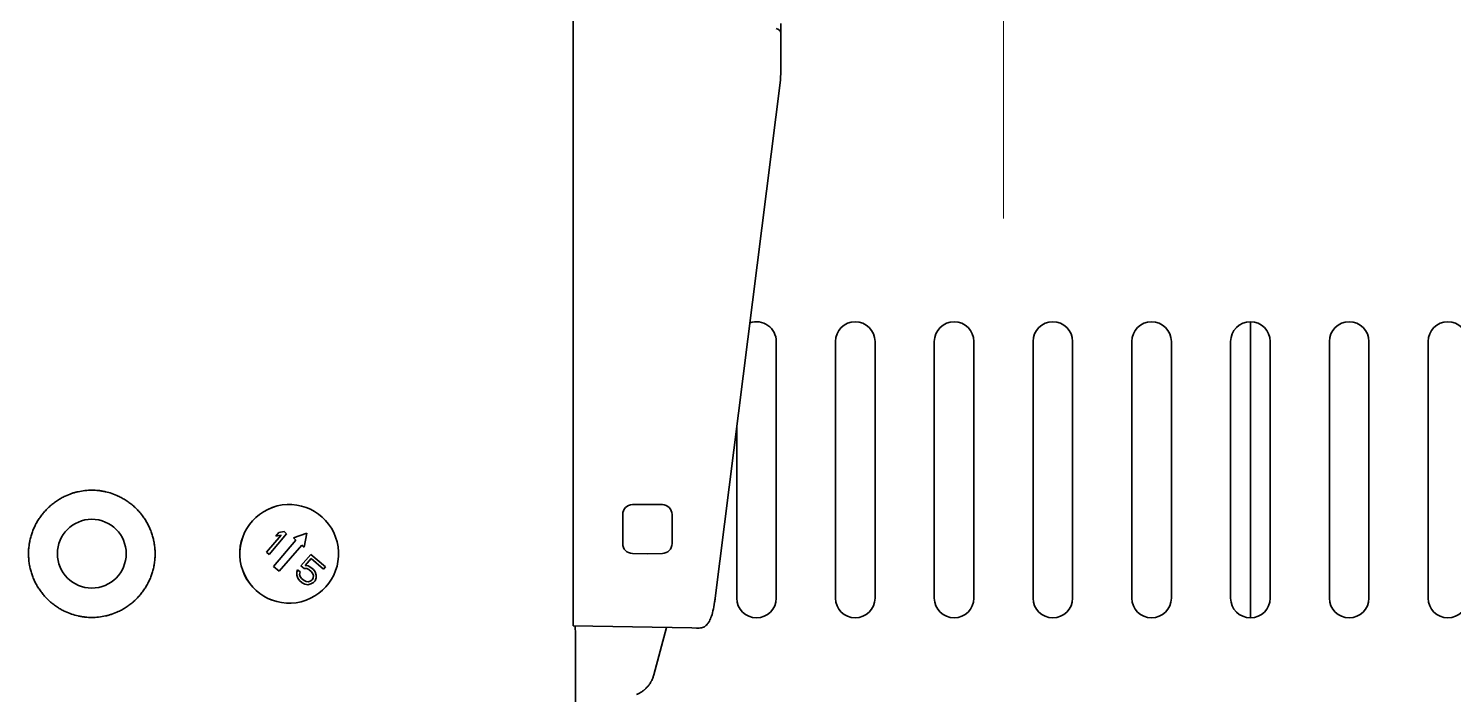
# Model space of a CAD drawing. Extents: x 6336 to 10269, y -393 to 3204.
# Drawn here: x 8605.7 to 8894.2, y 2680.2 to 2815.2 of the extents above; entities that cross this region are included whole.
import ezdxf

# ---------------------------------------------------------------- set-up
doc = ezdxf.new("R2010")
doc.units = 0
doc.header["$LTSCALE"] = 5
doc.layers.get('0').update_dxf_attribs({"linetype": 'CONTINUOUS', "lineweight": 0})
doc.layers.add('1', color=7, linetype='CONTINUOUS', true_color=0xffffff)

msp = doc.modelspace()

# ---------------------------------------------------------------- linework, layer by layer
at = {"color": 6}
msp.add_line((8803.07, 2876.63), (8803.07, 2776.63), dxfattribs=at)
at = {"layer": '1', "color": 7, "linetype": 'Continuous', "lineweight": 35}
for p, q in [((8715.97, 2989.06), (8715.97, 2729.44)), ((8757.97, 2816.18), (8757.97, 2814.17)), ((8757.97, 2814.17), (8757.97, 2805.85)), ((8744.7, 2699.72), (8757.9, 2804.69)), ((8853.07, 2755.73), (8853.07, 2695.73)), ((8757.07, 2699.73), (8757.07, 2751.73)), ((8769.07, 2751.73), (8769.07, 2699.73)), ((8777.07, 2699.73), (8777.07, 2751.73)), ((8789.07, 2751.73), (8789.07, 2699.73)), ((8797.07, 2699.73), (8797.07, 2751.73)), ((8809.07, 2699.73), (8809.07, 2751.73)), ((8817.07, 2751.73), (8817.07, 2699.73)), ((8829.07, 2699.73), (8829.07, 2751.73)), ((8837.07, 2751.73), (8837.07, 2699.73)), ((8849.07, 2699.73), (8849.07, 2751.73)), ((8857.07, 2751.73), (8857.07, 2699.73)), ((8869.07, 2699.73), (8869.07, 2751.73)), ((8877.07, 2751.73), (8877.07, 2699.73)), ((8889.07, 2699.73), (8889.07, 2751.73)), ((8749.07, 2734.5), (8749.07, 2699.73)), ((8715.97, 2726.51), (8715.97, 2729.44)), ((8715.97, 2726.51), (8715.97, 2724.25)), ((8715.97, 2721.32), (8715.97, 2724.25)), ((8715.97, 2721.32), (8715.97, 2706.24)), ((8656.01, 2718.4), (8656.01, 2718.4)), ((8727.94, 2718.67), (8730.97, 2718.73)), ((8730.97, 2718.73), (8734.01, 2718.67)), ((8725.97, 2716.67), (8725.97, 2710.78)), ((8735.97, 2716.67), (8735.97, 2710.78)), ((8653.83, 2709.01), (8656.8, 2712.49)), ((8656.8, 2712.49), (8653.84, 2709.02)), ((8654.36, 2708.57), (8657.93, 2712.75)), ((8655.74, 2712.31), (8656.35, 2713.02)), ((8656.35, 2713.02), (8655.74, 2712.31)), ((8656.8, 2712.49), (8655.74, 2712.31)), ((8657.41, 2713.2), (8656.35, 2713.02)), ((8656.35, 2713.02), (8656.35, 2713.02)), ((8656.8, 2712.49), (8656.8, 2712.49)), ((8656.8, 2712.49), (8656.8, 2712.49)), ((8657.93, 2712.75), (8657.41, 2713.2)), ((8659.29, 2711.92), (8662.01, 2712.88)), ((8661.48, 2710.05), (8662.01, 2712.89)), ((8662.01, 2712.88), (8662.01, 2712.89)), ((8662.01, 2712.88), (8662.01, 2712.89)), ((8659.8, 2711.49), (8655.25, 2706.16)), ((8655.25, 2706.16), (8659.79, 2711.49)), ((8655.74, 2712.31), (8655.74, 2712.31)), ((8656.43, 2705.16), (8660.98, 2710.48)), ((8659.29, 2711.92), (8659.29, 2711.92)), ((8659.79, 2711.49), (8659.29, 2711.92)), ((8659.29, 2711.92), (8659.8, 2711.49)), ((8659.79, 2711.49), (8659.8, 2711.49)), ((8661.48, 2710.05), (8660.97, 2710.48)), ((8660.98, 2710.48), (8661.48, 2710.05)), ((8661.48, 2710.05), (8661.48, 2710.05)), ((8653.83, 2709.01), (8653.84, 2709.02)), ((8654.36, 2708.57), (8653.83, 2709.01)), ((8653.84, 2709.02), (8654.36, 2708.57)), ((8654.36, 2708.57), (8654.36, 2708.57)), ((8660.83, 2706.27), (8662.81, 2708.59)), ((8662.81, 2708.59), (8660.83, 2706.27)), ((8661.65, 2706.35), (8662.87, 2707.77)), ((8662.81, 2708.59), (8662.81, 2708.59)), ((8665.77, 2706.06), (8662.81, 2708.59)), ((8665.39, 2705.61), (8662.86, 2707.77)), ((8662.87, 2707.77), (8665.39, 2705.61)), ((8730.97, 2708.73), (8727.94, 2708.78)), ((8734.01, 2708.78), (8730.97, 2708.73)), ((8656.43, 2705.16), (8655.25, 2706.16)), ((8655.25, 2706.16), (8656.43, 2705.16)), ((8655.25, 2706.16), (8655.25, 2706.16)), ((8656.43, 2705.16), (8656.43, 2705.16)), ((8659.98, 2704.39), (8660.02, 2704.97)), ((8660.02, 2704.97), (8659.98, 2704.39)), ((8660.18, 2703.75), (8659.98, 2704.39)), ((8659.98, 2704.39), (8660.19, 2703.75)), ((8659.98, 2704.39), (8659.98, 2704.39)), ((8660.02, 2704.97), (8660.15, 2705.47)), ((8660.15, 2705.47), (8660.02, 2704.97)), ((8660.02, 2704.97), (8660.02, 2704.97)), ((8660.15, 2705.47), (8660.15, 2705.47)), ((8660.67, 2705.03), (8660.15, 2705.47)), ((8660.54, 2703.29), (8660.18, 2703.75)), ((8660.18, 2703.75), (8660.19, 2703.75)), ((8660.19, 2703.75), (8660.55, 2703.29)), ((8660.54, 2704.52), (8660.67, 2705.03)), ((8660.65, 2704.12), (8660.54, 2704.52)), ((8660.93, 2703.73), (8660.65, 2704.12)), ((8660.83, 2706.27), (8660.83, 2706.27)), ((8661.44, 2705.75), (8660.83, 2706.27)), ((8660.83, 2706.27), (8661.44, 2705.75)), ((8661.45, 2703.29), (8660.93, 2703.73)), ((8661.44, 2705.75), (8661.44, 2705.75)), ((8662.02, 2705.72), (8661.44, 2705.75)), ((8661.44, 2705.75), (8662.02, 2705.72)), ((8662.31, 2706.24), (8661.65, 2706.35)), ((8662.02, 2705.72), (8662.02, 2705.72)), ((8662.44, 2705.51), (8662.02, 2705.72)), ((8662.02, 2705.72), (8662.45, 2705.51)), ((8662.83, 2705.96), (8662.31, 2706.24)), ((8662.44, 2705.51), (8662.45, 2705.51)), ((8662.97, 2705.07), (8662.44, 2705.51)), ((8662.45, 2705.51), (8662.97, 2705.07)), ((8663.35, 2705.51), (8662.83, 2705.96)), ((8662.97, 2705.07), (8662.97, 2705.07)), ((8663.24, 2704.68), (8662.97, 2705.07)), ((8662.97, 2705.07), (8663.24, 2704.68)), ((8663.15, 2703.52), (8663.29, 2703.86)), ((8663.3, 2703.86), (8663.16, 2703.52)), ((8663.24, 2704.68), (8663.24, 2704.68)), ((8663.35, 2704.28), (8663.24, 2704.68)), ((8663.24, 2704.68), (8663.35, 2704.28)), ((8663.29, 2703.86), (8663.35, 2704.28)), ((8663.29, 2703.86), (8663.3, 2703.86)), ((8663.35, 2704.28), (8663.3, 2703.86)), ((8663.71, 2705.05), (8663.35, 2705.51)), ((8663.35, 2704.28), (8663.35, 2704.28)), ((8663.67, 2703.24), (8663.87, 2703.83)), ((8663.92, 2704.41), (8663.71, 2705.05)), ((8663.87, 2703.83), (8663.92, 2704.41)), ((8665.39, 2705.61), (8665.77, 2706.06)), ((8665.39, 2705.61), (8665.39, 2705.61)), ((8715.97, 2703.29), (8715.97, 2706.24)), ((8661.07, 2702.84), (8660.54, 2703.29)), ((8660.54, 2703.29), (8660.55, 2703.29)), ((8660.55, 2703.29), (8661.07, 2702.84)), ((8661.58, 2702.56), (8661.07, 2702.84)), ((8661.07, 2702.84), (8661.07, 2702.84)), ((8661.07, 2702.84), (8661.58, 2702.56)), ((8661.87, 2703.08), (8661.45, 2703.29)), ((8661.58, 2702.56), (8661.58, 2702.56)), ((8662.24, 2702.45), (8661.58, 2702.56)), ((8661.58, 2702.56), (8662.25, 2702.45)), ((8662.29, 2703.03), (8661.87, 2703.08)), ((8662.81, 2702.59), (8662.24, 2702.45)), ((8662.24, 2702.45), (8662.25, 2702.45)), ((8662.69, 2703.15), (8662.29, 2703.03)), ((8662.29, 2703.03), (8662.29, 2703.03)), ((8662.69, 2703.15), (8663, 2703.34)), ((8663, 2703.34), (8662.69, 2703.15)), ((8662.69, 2703.15), (8662.69, 2703.15)), ((8662.81, 2702.59), (8663.36, 2702.88)), ((8662.81, 2702.59), (8662.81, 2702.59)), ((8662.81, 2702.59), (8662.81, 2702.59)), ((8663, 2703.34), (8663.15, 2703.52)), ((8663.16, 2703.52), (8663, 2703.34)), ((8663, 2703.34), (8663, 2703.34)), ((8663.15, 2703.52), (8663.16, 2703.52)), ((8663.36, 2702.88), (8663.67, 2703.24)), ((8715.97, 2703.29), (8715.97, 2701.52)), ((8715.97, 2698.56), (8715.97, 2701.52)), ((8660.86, 2699), (8660.86, 2699)), ((8715.97, 2698.56), (8715.97, 2695.61)), ((8715.97, 2694.11), (8715.97, 2695.61)), ((8739.98, 2693.69), (8715.97, 2694.11)), ((8734.85, 2693.78), (8732.27, 2684.17)), ((8740.95, 2693.67), (8739.98, 2693.69)), ((8741.48, 2693.66), (8740.95, 2693.67))]:
    msp.add_line(p, q, dxfattribs=at)
msp.add_circle((8618.47, 2708.73), 6.97, dxfattribs=at)
for centre, radius, start, end in [((8756.97, 2814.17), 1, 0, 85), ((8753.07, 2751.73), 4, 0, 109.8675), ((8773.07, 2751.73), 4, 0, 180), ((8793.07, 2751.73), 4, 0, 180), ((8813.07, 2751.73), 4, 0, 180), ((8833.07, 2751.73), 4, 0, 180), ((8853.07, 2751.73), 4, 0, 180), ((8873.07, 2751.73), 4, 0, 180), ((8893.07, 2751.73), 4, 0, 180), ((8727.97, 2716.67), 2, 91, 180), ((8733.97, 2716.67), 2, 0, 89), ((8727.97, 2710.78), 2, 180, 269), ((8733.97, 2710.78), 2, 271, 0), ((8753.07, 2699.73), 4, 180, 0), ((8773.07, 2699.73), 4, 180, 0), ((8793.07, 2699.73), 4, 180, 0), ((8813.07, 2699.73), 4, 180, 0), ((8833.07, 2699.73), 4, 180, 0), ((8853.07, 2699.73), 4, 180, 0), ((8873.07, 2699.73), 4, 180, 0), ((8893.07, 2699.73), 4, 180, 0)]:
    msp.add_arc(centre, radius, start, end, dxfattribs=at)
msp.add_ellipse((8658.43, 2708.7), major_axis=(2.43, -9.7), ratio=0.999838, start_param=3.141683, end_param=6.283177, dxfattribs=at)
msp.add_ellipse((8658.44, 2708.7), major_axis=(-2.43, 9.7), ratio=0.999838, dxfattribs=at)
for points, degree in [([(8757.9, 2804.64), (8757.97, 2805.86)], 1), ([(8716.38, 2694.11), (8716.4, 2685.96), (8716.42, 2677.65)], 2)]:
    msp.add_open_spline(points, degree=degree, dxfattribs=at)
for points, knots in [([(8623.84, 2720.41), (8623.42, 2720.6), (8622.56, 2720.95), (8621.67, 2721.2), (8621.16, 2721.31), (8621.11, 2721.32), (8620.99, 2721.34), (8620.82, 2721.38), (8620.65, 2721.41), (8620.31, 2721.46), (8620.08, 2721.5), (8619.4, 2721.57), (8618.94, 2721.6), (8618.01, 2721.6), (8617.09, 2721.55), (8616.18, 2721.4), (8615.67, 2721.28), (8615.61, 2721.27), (8615.5, 2721.24), (8615.33, 2721.2), (8614.94, 2721.1), (8614.61, 2721), (8613.96, 2720.77), (8613.53, 2720.6), (8613.11, 2720.41)], [0, 0, 0, 0, 0.125, 0.25, 0.25, 0.265625, 0.265625, 0.28125, 0.3125, 0.3125, 0.375, 0.375, 0.5, 0.5, 0.625, 0.75, 0.75, 0.765625, 0.765625, 0.78125, 0.8125, 0.875, 0.875, 1, 1, 1, 1]), ([(8613.11, 2720.41), (8612.83, 2720.28), (8612.56, 2720.14), (8612.03, 2719.84), (8611.5, 2719.53), (8610.76, 2719), (8610.28, 2718.61), (8610, 2718.36), (8609.94, 2718.31), (8609.83, 2718.21), (8609.77, 2718.16), (8609.6, 2718), (8609.49, 2717.89), (8609.17, 2717.56), (8608.76, 2717.11), (8608.19, 2716.4), (8607.67, 2715.65), (8607.36, 2715.13), (8607.18, 2714.79), (8607.14, 2714.72), (8607.07, 2714.58), (8606.97, 2714.38), (8606.87, 2714.17), (8606.68, 2713.75), (8606.45, 2713.19), (8606.16, 2712.32), (8606.01, 2711.73), (8605.91, 2711.29), (8605.87, 2711.06), (8605.83, 2710.84), (8605.81, 2710.68), (8605.8, 2710.61), (8605.74, 2710.23), (8605.71, 2709.92), (8605.66, 2709.31), (8605.64, 2708.71), (8605.68, 2707.8), (8605.74, 2707.19), (8605.8, 2706.74), (8605.83, 2706.59), (8605.87, 2706.36), (8605.88, 2706.28), (8605.91, 2706.13), (8605.99, 2705.76), (8606.08, 2705.39), (8606.25, 2704.8), (8606.44, 2704.22), (8606.79, 2703.38), (8607.06, 2702.83), (8607.24, 2702.5), (8607.28, 2702.43), (8607.35, 2702.3), (8607.39, 2702.23), (8607.51, 2702.03), (8607.59, 2701.9), (8607.84, 2701.51), (8608.18, 2701.01), (8608.75, 2700.3), (8609.37, 2699.63), (8609.81, 2699.21), (8610.1, 2698.95), (8610.16, 2698.9), (8610.27, 2698.8), (8610.45, 2698.66), (8610.63, 2698.51), (8611, 2698.24), (8611.5, 2697.88), (8612.28, 2697.41), (8612.82, 2697.13), (8613.1, 2697)], [0, 0, 0, 0, 0.03125, 0.03125, 0.0625, 0.09375, 0.125, 0.125, 0.132813, 0.132813, 0.140625, 0.140625, 0.15625, 0.15625, 0.1875, 0.21875, 0.25, 0.28125, 0.28125, 0.289063, 0.289063, 0.296875, 0.3125, 0.3125, 0.34375, 0.375, 0.40625, 0.40625, 0.421875, 0.429688, 0.429688, 0.4375, 0.4375, 0.46875, 0.46875, 0.5, 0.53125, 0.5625, 0.5625, 0.578125, 0.578125, 0.585938, 0.585938, 0.59375, 0.625, 0.625, 0.65625, 0.6875, 0.71875, 0.71875, 0.726563, 0.726563, 0.734375, 0.734375, 0.75, 0.75, 0.78125, 0.8125, 0.84375, 0.875, 0.875, 0.882813, 0.882813, 0.890625, 0.90625, 0.90625, 0.9375, 0.96875, 1, 1, 1, 1]), ([(8623.84, 2697), (8624.12, 2697.13), (8624.39, 2697.27), (8624.93, 2697.57), (8625.45, 2697.88), (8626.19, 2698.41), (8626.67, 2698.79), (8626.95, 2699.05), (8627.01, 2699.1), (8627.13, 2699.2), (8627.18, 2699.25), (8627.35, 2699.41), (8627.46, 2699.52), (8627.78, 2699.85), (8628.19, 2700.29), (8628.76, 2701.01), (8629.28, 2701.76), (8629.59, 2702.28), (8629.77, 2702.62), (8629.81, 2702.69), (8629.88, 2702.83), (8629.98, 2703.03), (8630.08, 2703.24), (8630.27, 2703.66), (8630.5, 2704.22), (8630.79, 2705.08), (8630.94, 2705.67), (8631.03, 2706.12), (8631.08, 2706.35), (8631.12, 2706.57), (8631.14, 2706.73), (8631.15, 2706.8), (8631.21, 2707.18), (8631.24, 2707.49), (8631.28, 2708.09), (8631.3, 2708.7), (8631.27, 2709.61), (8631.21, 2710.22), (8631.14, 2710.67), (8631.12, 2710.82), (8631.08, 2711.05), (8631.06, 2711.13), (8631.03, 2711.28), (8630.95, 2711.65), (8630.86, 2712.02), (8630.69, 2712.61), (8630.5, 2713.19), (8630.15, 2714.03), (8629.88, 2714.58), (8629.66, 2714.98), (8629.59, 2715.11), (8629.43, 2715.38), (8629.35, 2715.51), (8629.11, 2715.9), (8628.76, 2716.4), (8628.19, 2717.11), (8627.58, 2717.78), (8627.13, 2718.2), (8626.79, 2718.51), (8626.67, 2718.61), (8626.43, 2718.8), (8626.31, 2718.89), (8625.94, 2719.17), (8625.44, 2719.52), (8624.66, 2720), (8624.11, 2720.28), (8623.84, 2720.41)], [0, 0, 0, 0, 0.03125, 0.03125, 0.0625, 0.09375, 0.125, 0.125, 0.132812, 0.132812, 0.140625, 0.140625, 0.15625, 0.15625, 0.1875, 0.21875, 0.25, 0.28125, 0.28125, 0.289062, 0.289062, 0.296875, 0.3125, 0.3125, 0.34375, 0.375, 0.40625, 0.40625, 0.421875, 0.429687, 0.429687, 0.4375, 0.4375, 0.46875, 0.46875, 0.5, 0.53125, 0.5625, 0.5625, 0.578125, 0.578125, 0.585937, 0.585937, 0.59375, 0.625, 0.625, 0.65625, 0.6875, 0.71875, 0.71875, 0.734375, 0.734375, 0.75, 0.75, 0.78125, 0.8125, 0.84375, 0.875, 0.875, 0.890625, 0.890625, 0.90625, 0.90625, 0.9375, 0.96875, 1, 1, 1, 1]), ([(8741.48, 2693.66), (8741.8, 2693.68), (8742.36, 2693.79), (8743.01, 2694.29), (8743.47, 2694.92), (8743.88, 2695.81), (8744.27, 2697.11), (8744.53, 2698.5), (8744.66, 2699.44), (8744.7, 2699.72)], [0, 0, 0, 0, 0.112809, 0.221177, 0.342381, 0.507281, 0.705354, 0.912323, 1, 1, 1, 1]), ([(8613.1, 2697), (8613.52, 2696.8), (8614.38, 2696.46), (8615.27, 2696.21), (8615.78, 2696.1), (8615.84, 2696.08), (8615.95, 2696.06), (8616.12, 2696.03), (8616.29, 2696), (8616.63, 2695.94), (8616.86, 2695.91), (8617.55, 2695.83), (8618.01, 2695.81), (8618.94, 2695.81), (8619.86, 2695.86), (8620.77, 2696.01), (8621.28, 2696.12), (8621.34, 2696.13), (8621.45, 2696.16), (8621.62, 2696.2), (8622.01, 2696.31), (8622.34, 2696.41), (8622.99, 2696.63), (8623.42, 2696.8), (8623.84, 2697)], [0, 0, 0, 0, 0.125, 0.25, 0.25, 0.265625, 0.265625, 0.28125, 0.3125, 0.3125, 0.375, 0.375, 0.5, 0.5, 0.625, 0.75, 0.75, 0.765625, 0.765625, 0.78125, 0.8125, 0.875, 0.875, 1, 1, 1, 1]), ([(8728.78, 2680.19), (8729, 2680.28), (8729.2, 2680.38), (8729.6, 2680.6), (8729.79, 2680.72), (8730.07, 2680.92), (8730.16, 2680.99), (8730.29, 2681.1), (8730.34, 2681.13), (8730.42, 2681.21), (8730.47, 2681.25), (8730.68, 2681.44), (8730.84, 2681.6), (8731.14, 2681.95), (8731.28, 2682.12), (8731.47, 2682.41), (8731.54, 2682.5), (8731.63, 2682.65), (8731.66, 2682.7), (8731.71, 2682.8), (8731.74, 2682.85), (8731.88, 2683.1), (8732.07, 2683.52), (8732.21, 2683.95), (8732.27, 2684.17)], [0, 0, 0, 0, 0.125, 0.125, 0.25, 0.25, 0.3125, 0.3125, 0.34375, 0.34375, 0.375, 0.375, 0.5, 0.5, 0.625, 0.625, 0.6875, 0.6875, 0.71875, 0.71875, 0.75, 0.75, 0.875, 1, 1, 1, 1])]:
    msp.add_open_spline(points, degree=3, knots=knots, dxfattribs=at)

doc.saveas('drawing.dxf')
